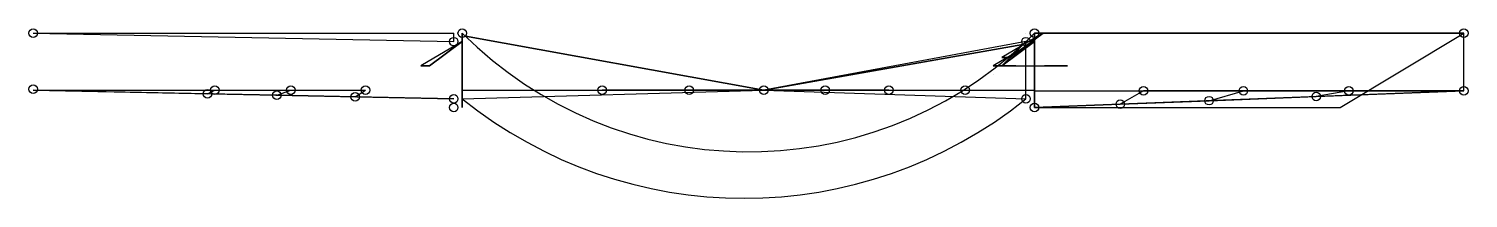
# Model space of a CAD drawing. Header units: inches. Extents: x 5595 to 14353, y -3777 to 2455.
# Drawn here: x 8317 to 14353, y -3777 to -3066 of the extents above; entities outside this region: 1.
import ezdxf

# ---------------------------------------------------------------- set-up
doc = ezdxf.new("R2010")
doc.units = ezdxf.units.IN
doc.header["$MEASUREMENT"] = 0

msp = doc.modelspace()

# ---------------------------------------------------------------- linework, layer by layer
at = {"extrusion": (0, -1, 6.12323e-17)}
for p, q in [((5630.8, 2454.8, -2305.5), (5594.8, 2454.8, -2305.5)), ((12432.9, -3186.3, -2093.1), (12396.9, -3186.3, -2093.1)), ((9996.9, -3222.3, -2046.3), (9960.9, -3222.3, -2046.3)), ((12360.9, -3222.3, -1697), (12672.9, -3222.3, -1697)), ((12396.9, -3222.3, -2057), (12360.9, -3222.3, -2057)), ((12360.9, -3222.3, -2057), (12360.9, -3222.3, -1697)), ((12360.9, -3258.3, -1697), (12360.9, -3258.3, -1697)), ((12456.9, -3222.3, -1733), (12576.9, -3222.3, -1733)), ((12636.9, -3222.3, -1793), (12636.9, -3222.3, -2057)), ((12672.9, -3222.3, -2057), (12636.9, -3222.3, -2057))]:
    msp.add_line(p, q, dxfattribs=at)
for p, q in [((8334.9, -3084.3, -2021), (8334.9, -3084.3, -2021)), ((8334.9, -3084.3, -2046.3), (8725.2, -3084.3, -2046.3)), ((8334.9, -3084.3, -2021), (10098.9, -3120.3, -741.7)), ((8725.2, -3084.3, -2046.3), (9167.1, -3084.3, -2046.3)), ((9167.1, -3084.3, -2046.3), (9615.2, -3084.3, -2046.3)), ((9615.2, -3084.3, -2046.3), (9874.3, -3084.3, -2046.3)), ((9874.3, -3084.3, -2046.3), (10098.9, -3084.3, -2046.3)), ((10134.9, -3120.3, -2171.1), (9960.9, -3222.3, -2046.3)), ((10134.9, -3120.3, -2171.1), (9996.9, -3222.3, -2046.3)), ((9996.9, -3222.3, -2046.3), (10134.9, -3120.3, -2171.1)), ((10098.9, -3120.3, -741.7), (10098.9, -3084.3, -705.7)), ((10134.9, -3120.3, -2046.3), (10134.9, -3120.3, -2171.1)), ((10134.9, -3120.3, -2046.3), (10134.9, -3120.3, -2171.1)), ((10134.9, -3120.3, -2171.1), (10134.9, -3120.3, -2171.1)), ((11399.6, -3324.3, -1165.5), (10147.7, -3097, -705.7)), ((10147.7, -3097, -705.7), (11399.6, -3324.3, -1165.5)), ((12498.9, -3120.3, -705.7), (11399.6, -3324.3, -1165.5)), ((11399.6, -3324.3, -1165.5), (12485.8, -3132.6, -705.7)), ((12485.8, -3132.6, -705.7), (11399.6, -3324.3, -1165.5)), ((12534.9, -3120.3, -2181.9), (12360.9, -3222.3, -2057)), ((12570.9, -3084.3, -2217.9), (12396.9, -3186.3, -2093.1)), ((12534.9, -3120.3, -2181.9), (12396.9, -3222.3, -2057)), ((12396.9, -3222.3, -2057), (12534.9, -3120.3, -2181.9)), ((12498.9, -3120.3, -2057), (12396.9, -3222.3, -2057)), ((12570.9, -3084.3, -2217.9), (12432.9, -3186.3, -2093.1)), ((12432.9, -3186.3, -2093.1), (12570.9, -3084.3, -2217.9)), ((12534.9, -3084.3, -2093.1), (12432.9, -3186.3, -2093.1)), ((12534.9, -3120.3, -2057), (12498.9, -3120.3, -2057)), ((12498.9, -3360.3, -741.7), (12498.9, -3120.3, -705.7)), ((12570.9, -3084.3, -2093.1), (12534.9, -3084.3, -2093.1)), ((12534.9, -3084.3, -716.5), (14335.4, -3084.3, -2021)), ((12534.9, -3120.3, -2181.9), (12534.9, -3120.3, -2181.9)), ((12534.9, -3120.3, -2181.9), (12534.9, -3120.3, -2057)), ((12570.9, -3084.3, -2217.9), (12570.9, -3084.3, -2217.9)), ((12570.9, -3084.3, -2217.9), (12570.9, -3084.3, -2093.1)), ((13315, -3084.3, -1281.7), (12952.6, -3084.3, -1019.1)), ((13727.4, -3084.3, -1580.5), (13315, -3084.3, -1281.7)), ((14073, -3084.3, -1830.9), (13727.4, -3084.3, -1580.5)), ((13727.4, -3084.3, -1580.5), (14335.4, -3084.3, -2021)), ((14335.4, -3084.3, -2021), (13727.4, -3084.3, -1580.5)), ((13817, -3396.3, -1697), (14335.4, -3084.3, -2021)), ((14335.4, -3084.3, -2021), (14073, -3084.3, -1830.9)), ((12396.9, -3186.3, -2093.1), (12432.9, -3186.3, -2093.1)), ((9960.9, -3222.3, -2046.3), (9996.9, -3222.3, -2046.3)), ((9960.9, -3222.3, -2046.3), (9996.9, -3222.3, -2046.3)), ((12360.9, -3222.3, -2057), (12396.9, -3222.3, -2057)), ((8334.9, -3324.3, -2021), (10098.9, -3360.3, -741.7)), ((8483.4, -3327.4, -1913.4), (8334.9, -3324.3, -2021)), ((8334.9, -3324.3, -2021), (8541.1, -3324.3, -2021)), ((8721.2, -3332.2, -1740.9), (8483.4, -3327.4, -1913.4)), ((8541.1, -3324.3, -2021), (8981.2, -3324.3, -2021)), ((9066.6, -3339.3, -1490.4), (8721.2, -3332.2, -1740.9)), ((8981.2, -3324.3, -2021), (9415.4, -3324.3, -2021)), ((9066.6, -3339.3, -1490.4), (9096.9, -3324.3, -2021)), ((9357.3, -3345.2, -1279.6), (9066.6, -3339.3, -1490.4)), ((9357.3, -3345.2, -1279.6), (9415.4, -3324.3, -2021)), ((9685.3, -3351.9, -1041.7), (9357.3, -3345.2, -1279.6)), ((9415.4, -3324.3, -2021), (9728.5, -3324.3, -2021)), ((9685.3, -3351.9, -1041.7), (9728.5, -3324.3, -2021)), ((10098.9, -3360.3, -741.7), (9685.3, -3351.9, -1041.7)), ((10134.9, -3324.3, -2057.1), (12534.9, -3324.3, -2057.1)), ((10134.9, -3324.3, -2046.3), (10722, -3324.3, -2046.3)), ((10134.9, -3360.3, -741.7), (11399.6, -3324.3, -1165.5)), ((10134.9, -3360.3, -741.7), (10134.9, -3360.3, -741.7)), ((10134.9, -3360.3, -741.7), (10134.9, -3360.3, -741.7)), ((10722, -3324.3, -2046.3), (11399.6, -3324.3, -2046.3)), ((10722, -3324.3, -2046.3), (11086.3, -3324.3, -2046.3)), ((11399.6, -3324.3, -1165.5), (10722, -3324.3, -2046.3)), ((10722, -3324.3, -2046.3), (11399.6, -3324.3, -1165.5)), ((11399.6, -3324.3, -1165.5), (10722, -3324.3, -2046.3)), ((10722, -3324.3, -2046.3), (11656.8, -3324.3, -2046.3)), ((11086.3, -3324.3, -2046.3), (11399.6, -3324.3, -2046.3)), ((11086.3, -3324.3, -2046.3), (11399.6, -3324.3, -1165.5)), ((11399.6, -3324.3, -2046.3), (12243.6, -3324.3, -2046.3)), ((11399.6, -3324.3, -2046.3), (11399.6, -3324.3, -1165.5)), ((11399.6, -3324.3, -1165.5), (11399.6, -3324.3, -2046.3)), ((11399.6, -3324.3, -2046.3), (11923.2, -3324.3, -2046.3)), ((11923.2, -3324.3, -2046.3), (11399.6, -3324.3, -1165.5)), ((11399.6, -3324.3, -1165.5), (12243.6, -3324.3, -2046.3)), ((11399.6, -3324.3, -1165.5), (11399.6, -3324.3, -1165.5)), ((11656.8, -3324.3, -2046.3), (11399.6, -3324.3, -1165.5)), ((11399.6, -3324.3, -1165.5), (12498.9, -3360.3, -741.7)), ((14335.4, -3326.5, -2021), (12534.9, -3396.3, -716.5)), ((12991.4, -3326.5, -2021), (12894.5, -3382.4, -977)), ((12894.5, -3382.4, -977), (13414.5, -3362.2, -1353.8)), ((12894.5, -3382.4, -977), (13266.5, -3367.9, -1246.5)), ((12894.5, -3382.4, -977), (13266.5, -3367.9, -1246.5)), ((13489.4, -3326.5, -2021), (12991.4, -3326.5, -2021)), ((13410.4, -3326.5, -2021), (12991.4, -3326.5, -2021)), ((13266.5, -3367.9, -1246.5), (13410.4, -3326.5, -2021)), ((13266.5, -3367.9, -1246.5), (13716.3, -3350.5, -1572.5)), ((13852.9, -3326.5, -2021), (13410.4, -3326.5, -2021)), ((13410.4, -3326.5, -2021), (13852.9, -3326.5, -2021)), ((13414.5, -3362.2, -1353.8), (13716.3, -3350.5, -1572.5)), ((13852.9, -3326.5, -2021), (13489.4, -3326.5, -2021)), ((13716.3, -3350.5, -1572.5), (14335.4, -3326.5, -2021)), ((13716.3, -3350.5, -1572.5), (14335.4, -3326.5, -2021)), ((13852.9, -3326.5, -2021), (13716.3, -3350.5, -1572.5)), ((14107.3, -3326.5, -2021), (13852.9, -3326.5, -2021)), ((14335.4, -3326.5, -2021), (13852.9, -3326.5, -2021)), ((14335.4, -3326.5, -2021), (14107.3, -3326.5, -2021)), ((12534.9, -3396.3, -716.5), (12894.5, -3382.4, -977)), ((12534.9, -3396.3, -716.5), (12894.5, -3382.4, -977)), ((12534.9, -3396.3, -1697), (12819.8, -3396.3, -1697)), ((12819.8, -3396.3, -1697), (13192.1, -3396.3, -1697)), ((12819.8, -3396.3, -1697), (12819.8, -3396.3, -1697)), ((13192.1, -3396.3, -1697), (13567.7, -3396.3, -1697)), ((13567.7, -3396.3, -1697), (13817, -3396.3, -1697))]:
    msp.add_line(p, q)
at = {"extrusion": (-1, 1.83697e-16, 6.12323e-17)}
for p, q in [((10134.9, -3084.3, -2046.3), (10134.9, -3396.3, -2046.3)), ((10134.9, -3084.3, -2646.3), (10134.9, -3084.3, -2046.3)), ((10134.9, -3084.3, -2046.3), (10134.9, -3396.3, -2046.3)), ((10134.9, -3120.3, -2646.3), (10134.9, -3084.3, -2646.3)), ((10134.9, -3360.3, -2250.3), (10134.9, -3120.3, -2250.3)), ((10134.9, -3120.3, -2646.3), (10134.9, -3120.3, -2526.3)), ((10134.9, -3360.3, -2490.3), (10134.9, -3120.3, -2490.3)), ((10134.9, -3360.3, -2526.3), (10134.9, -3120.3, -2526.3)), ((10134.9, -3120.3, -2228.3), (10134.9, -3120.3, -2082.3)), ((10134.9, -3120.3, -2468.3), (10134.9, -3120.3, -2322.3)), ((10134.9, -3120.3, -2082.3), (10134.9, -3224.6, -2155.3)), ((10134.9, -3120.3, -2250.3), (10134.9, -3240.3, -2166.3)), ((10134.9, -3120.3, -2490.3), (10134.9, -3240.3, -2406.3)), ((10134.9, -3120.3, -2228.3), (10134.9, -3224.6, -2155.3)), ((10134.9, -3120.3, -2468.3), (10134.9, -3224.6, -2395.3)), ((10134.9, -3224.6, -2395.3), (10134.9, -3120.3, -2322.3)), ((12534.9, -3084.3, -2057.1), (12534.9, -3396.3, -2057.1)), ((12534.9, -3084.3, -2057.1), (12534.9, -3396.3, -2057.1)), ((12534.9, -3120.3, -2657.1), (12534.9, -3084.3, -2657.1)), ((12534.9, -3084.3, -2657.1), (12534.9, -3084.3, -2057.1)), ((12534.9, -3120.3, -2657.1), (12534.9, -3120.3, -2537.1)), ((12534.9, -3120.3, -2479.1), (12534.9, -3120.3, -2333.1)), ((12534.9, -3120.3, -2239.1), (12534.9, -3120.3, -2093.1)), ((12534.9, -3360.3, -2501.1), (12534.9, -3120.3, -2501.1)), ((12534.9, -3360.3, -2537.1), (12534.9, -3120.3, -2537.1)), ((12534.9, -3360.3, -2261.1), (12534.9, -3120.3, -2261.1)), ((12534.9, -3120.3, -2093.1), (12534.9, -3224.6, -2166.1)), ((12534.9, -3120.3, -2261.1), (12534.9, -3240.3, -2177.1)), ((12534.9, -3120.3, -2239.1), (12534.9, -3224.6, -2166.1)), ((12534.9, -3120.3, -2501.1), (12534.9, -3240.3, -2417.1)), ((12534.9, -3120.3, -2479.1), (12534.9, -3224.6, -2406.1)), ((12534.9, -3224.6, -2406.1), (12534.9, -3120.3, -2333.1)), ((10134.9, -3151.7, -2082.3), (10134.9, -3328.9, -2082.3)), ((10134.9, -3328.9, -2322.3), (10134.9, -3151.7, -2322.3)), ((10134.9, -3151.7, -2082.3), (10134.9, -3240.3, -2144.3)), ((10134.9, -3240.3, -2384.3), (10134.9, -3151.7, -2322.3)), ((12534.9, -3151.7, -2093.1), (12534.9, -3328.9, -2093.1)), ((12534.9, -3328.9, -2333.1), (12534.9, -3151.7, -2333.1)), ((12534.9, -3151.7, -2093.1), (12534.9, -3240.3, -2155.1)), ((12534.9, -3240.3, -2395.1), (12534.9, -3151.7, -2333.1)), ((10134.9, -3360.3, -2490.3), (10134.9, -3240.3, -2406.3)), ((10134.9, -3240.3, -2144.3), (10134.9, -3328.9, -2082.3)), ((10134.9, -3240.3, -2166.3), (10134.9, -3360.3, -2250.3)), ((10134.9, -3240.3, -2384.3), (10134.9, -3328.9, -2322.3)), ((10134.9, -3360.3, -2468.3), (10134.9, -3256, -2395.3)), ((10134.9, -3256, -2155.3), (10134.9, -3360.3, -2082.3)), ((10134.9, -3256, -2155.3), (10134.9, -3360.3, -2228.3)), ((10134.9, -3256, -2395.3), (10134.9, -3360.3, -2322.3)), ((12534.9, -3240.3, -2177.1), (12534.9, -3360.3, -2261.1)), ((12534.9, -3240.3, -2155.1), (12534.9, -3328.9, -2093.1)), ((12534.9, -3240.3, -2395.1), (12534.9, -3328.9, -2333.1)), ((12534.9, -3360.3, -2501.1), (12534.9, -3240.3, -2417.1)), ((12534.9, -3256, -2166.1), (12534.9, -3360.3, -2239.1)), ((12534.9, -3256, -2166.1), (12534.9, -3360.3, -2093.1)), ((12534.9, -3256, -2406.1), (12534.9, -3360.3, -2333.1)), ((12534.9, -3360.3, -2479.1), (12534.9, -3256, -2406.1)), ((10134.9, -3396.3, -2646.3), (10134.9, -3360.3, -2646.3)), ((10134.9, -3360.3, -2082.3), (10134.9, -3360.3, -2228.3)), ((10134.9, -3360.3, -2082.3), (10134.9, -3360.3, -2228.3)), ((10134.9, -3360.3, -2322.3), (10134.9, -3360.3, -2468.3)), ((10134.9, -3360.3, -2322.3), (10134.9, -3360.3, -2490.3)), ((10134.9, -3360.3, -2526.3), (10134.9, -3360.3, -2646.3)), ((12534.9, -3360.3, -2093.1), (12534.9, -3360.3, -2239.1)), ((12534.9, -3360.3, -2333.1), (12534.9, -3360.3, -2501.1)), ((12534.9, -3360.3, -2537.1), (12534.9, -3360.3, -2657.1)), ((12534.9, -3396.3, -2657.1), (12534.9, -3360.3, -2657.1)), ((12534.9, -3360.3, -2093.1), (12534.9, -3360.3, -2239.1)), ((12534.9, -3360.3, -2333.1), (12534.9, -3360.3, -2479.1)), ((10134.9, -3396.3, -2046.3), (10134.9, -3396.3, -2646.3)), ((10134.9, -3396.3, -2046.3), (10134.9, -3396.3, -2526.3)), ((10134.9, -3396.3, -2046.3), (10134.9, -3396.3, -2526.3)), ((10134.9, -3396.3, -2046.3), (10134.9, -3396.3, -2286.3)), ((12534.9, -3396.3, -2057.1), (12534.9, -3396.3, -2657.1)), ((12534.9, -3396.3, -2057.1), (12534.9, -3396.3, -2537.1)), ((12534.9, -3396.3, -2057.1), (12534.9, -3396.3, -2537.1)), ((12534.9, -3396.3, -2057.1), (12534.9, -3396.3, -2297.1))]:
    msp.add_line(p, q, dxfattribs=at)
at = {"extrusion": (1, -6.12323e-17, 6.12323e-17)}
msp.add_line((12498.9, -3084.3, -1697), (12498.9, -3084.3, -2057), dxfattribs=at)
at = {"extrusion": (9.4739e-17, -1, 0)}
msp.add_line((12534.9, -3324.3, -2057.1), (12534.9, -3324.3, -2057.1), dxfattribs=at)
msp.add_line((12534.9, -3324.3, -2057.1), (12534.9, -3324.3, -2057.1), dxfattribs=at)
at = {"elevation": -2021}
msp.add_lwpolyline([(12534.9, -3084.3), (12534.9, -3326.5), (14335.4, -3326.5), (14335.4, -3084.3)], close=True, dxfattribs=at)
for centre in [(8334.9, -3084.3, -2021), (10134.9, -3084.3, -705.7), (12534.9, -3084.3, -716.5), (14335.4, -3084.3, -2021), (10098.9, -3120.3, -741.7), (12498.9, -3120.3, -705.7), (12498.9, -3120.3, -705.7), (8334.9, -3319.9, -2021), (9096.9, -3324.3, -2021), (9415.4, -3324.3, -2021), (9728.5, -3324.3, -2021), (10722, -3324.3, -2046.3), (11086.3, -3324.3, -2046.3), (11399.6, -3324.3, -2046.3), (11399.6, -3324.3, -1165.5), (11656.8, -3324.3, -2046.3), (11923.2, -3324.3, -2046.3), (12243.6, -3324.3, -2046.3), (12991.4, -3326.5, -2021), (13410.4, -3326.5, -2021), (13852.9, -3326.5, -2021), (14335.4, -3326.5, -2021), (9066.6, -3339.3, -1490.4), (9357.3, -3345.2, -1279.6), (9685.3, -3351.9, -1041.7), (10098.9, -3360.3, -741.7), (10098.9, -3396.3, -705.7), (12498.9, -3360.3, -741.7), (12534.9, -3396.3, -716.5), (12894.5, -3382.4, -977), (13266.5, -3367.9, -1246.5), (13716.3, -3350.5, -1572.5)]:
    msp.add_circle(centre, 18)
for centre, radius, start, end in [((11335.5, -1886.4, -705.7), 1695.9, 224.93762, 313.31747), ((11316.9, -1892.7, -741.7), 1884.4, 231.15316, 308.84684)]:
    msp.add_arc(centre, radius, start, end)
at = {"extrusion": (0, -1, 6.12323e-17)}
for centre, start, end in [((12456.9, -1793, 3222.3), 90, 180), ((12576.9, -1793, 3222.3), 0, 90)]:
    msp.add_arc(centre, 60, start, end, dxfattribs=at)

doc.saveas('drawing.dxf')
